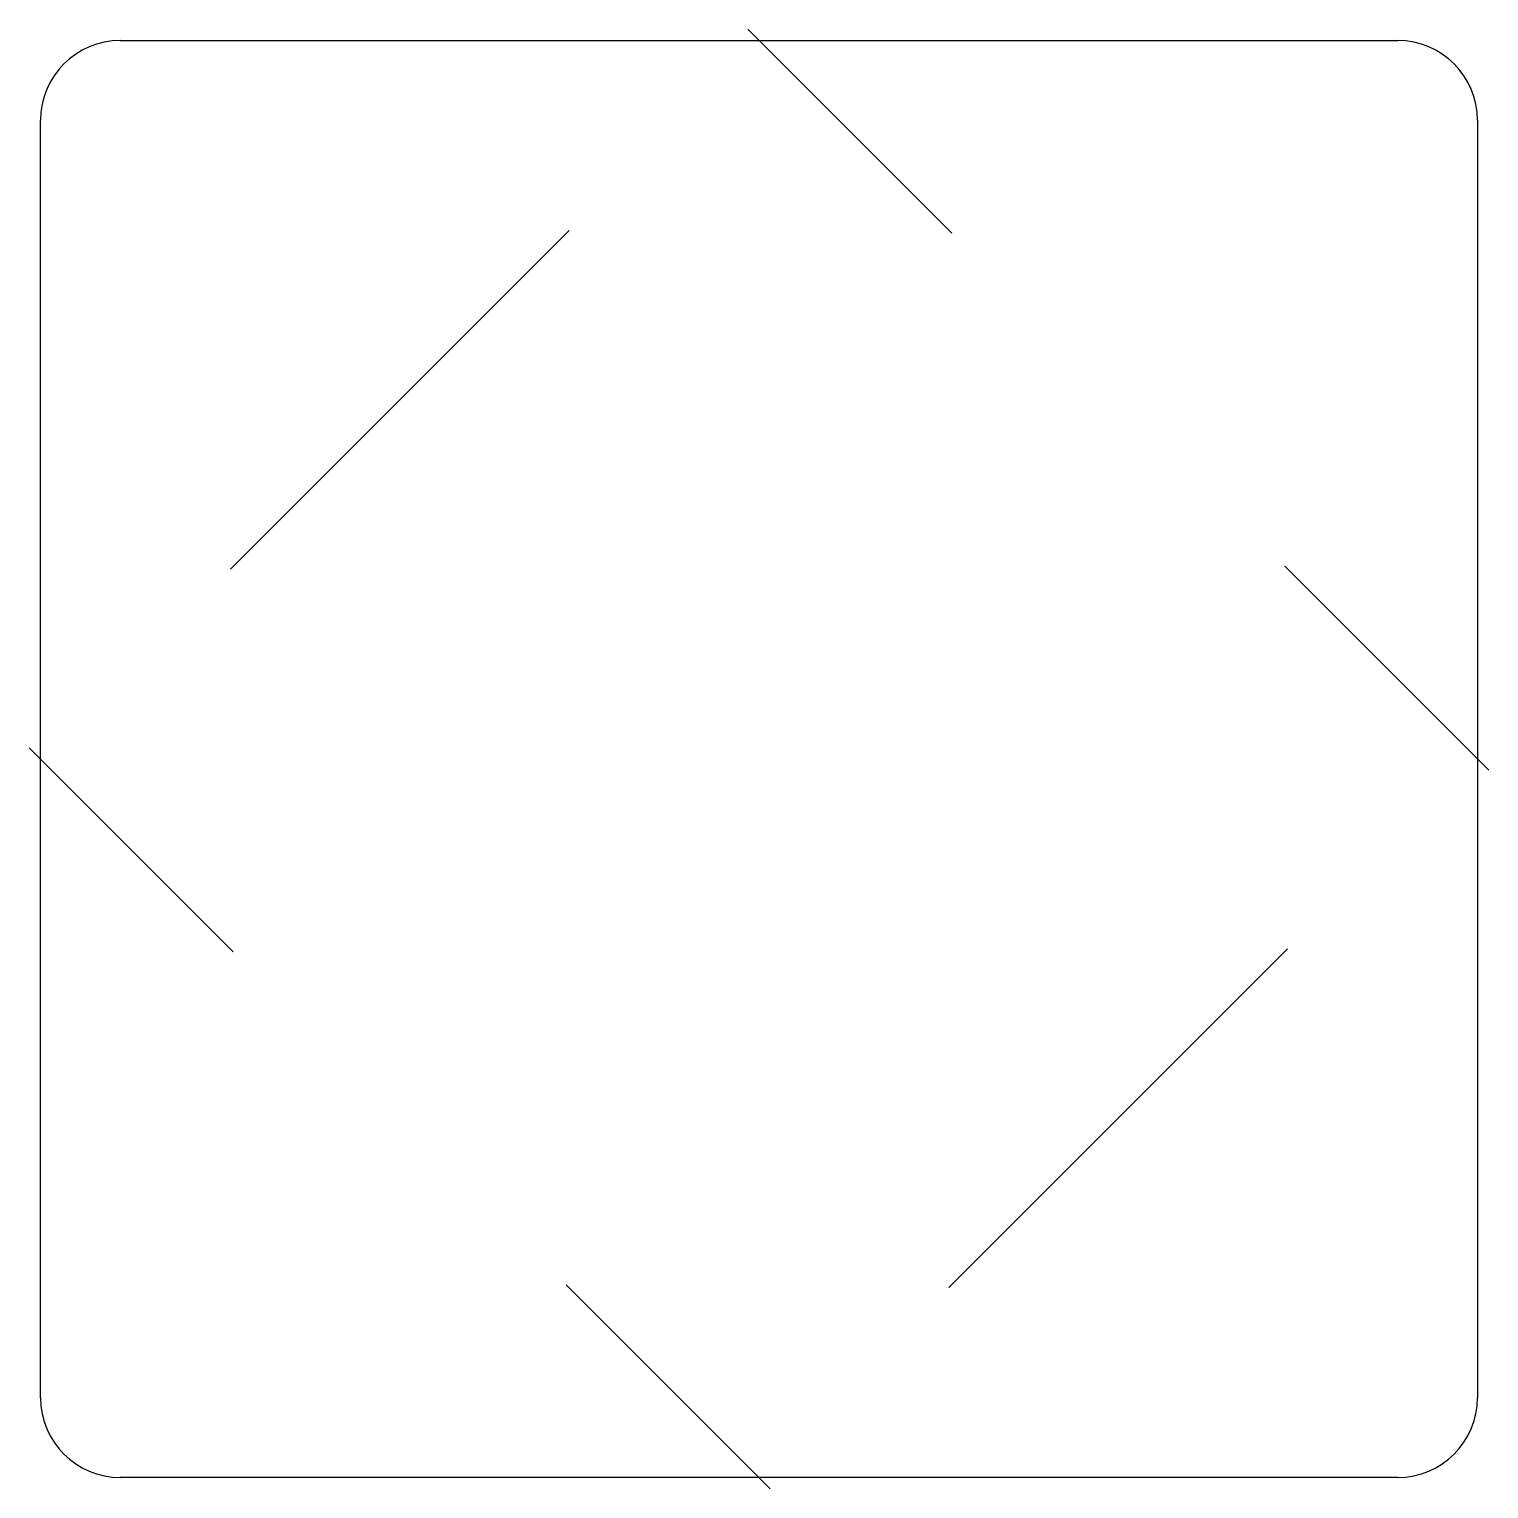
# Model space of a CAD drawing. Header units: millimetres. Extents: x -0.7 to 90.7, y -0.7 to 90.7.
import ezdxf

# ---------------------------------------------------------------- set-up
doc = ezdxf.new("R2010")
doc.units = ezdxf.units.MM
doc.layers.add('CUT', color=7, linetype='Continuous')
doc.layers.add('SLIT', color=1, linetype='Continuous')

msp = doc.modelspace()

# ---------------------------------------------------------------- linework, layer by layer
at = {"layer": 'CUT'}
for p, q in [((4.9999, 90), (85, 90)), ((0, 4.9999), (0, 85)), ((90, 85), (90, 4.9999)), ((85, 0), (4.9999, 0))]:
    msp.add_line(p, q, dxfattribs=at)
for centre, radius, start, end in [((4.9999, 85), 4.9999, 90, 180), ((85, 85), 5, 0, 90), ((4.9999, 4.9999), 4.9999, 180, 270), ((85, 4.9999), 5, 270, 0)]:
    msp.add_arc(centre, radius, start, end, dxfattribs=at)
at = {"layer": 'SLIT'}
for p, q in [((44.293, 90.707), (57.07, 77.93)), ((11.893, 56.893), (33.107, 78.107)), ((90.707, 44.293), (77.93, 57.07)), ((-0.707, 45.707), (12.07, 32.93)), ((56.893, 11.893), (78.107, 33.107)), ((45.707, -0.707), (32.93, 12.07))]:
    msp.add_line(p, q, dxfattribs=at)

doc.saveas('drawing.dxf')
